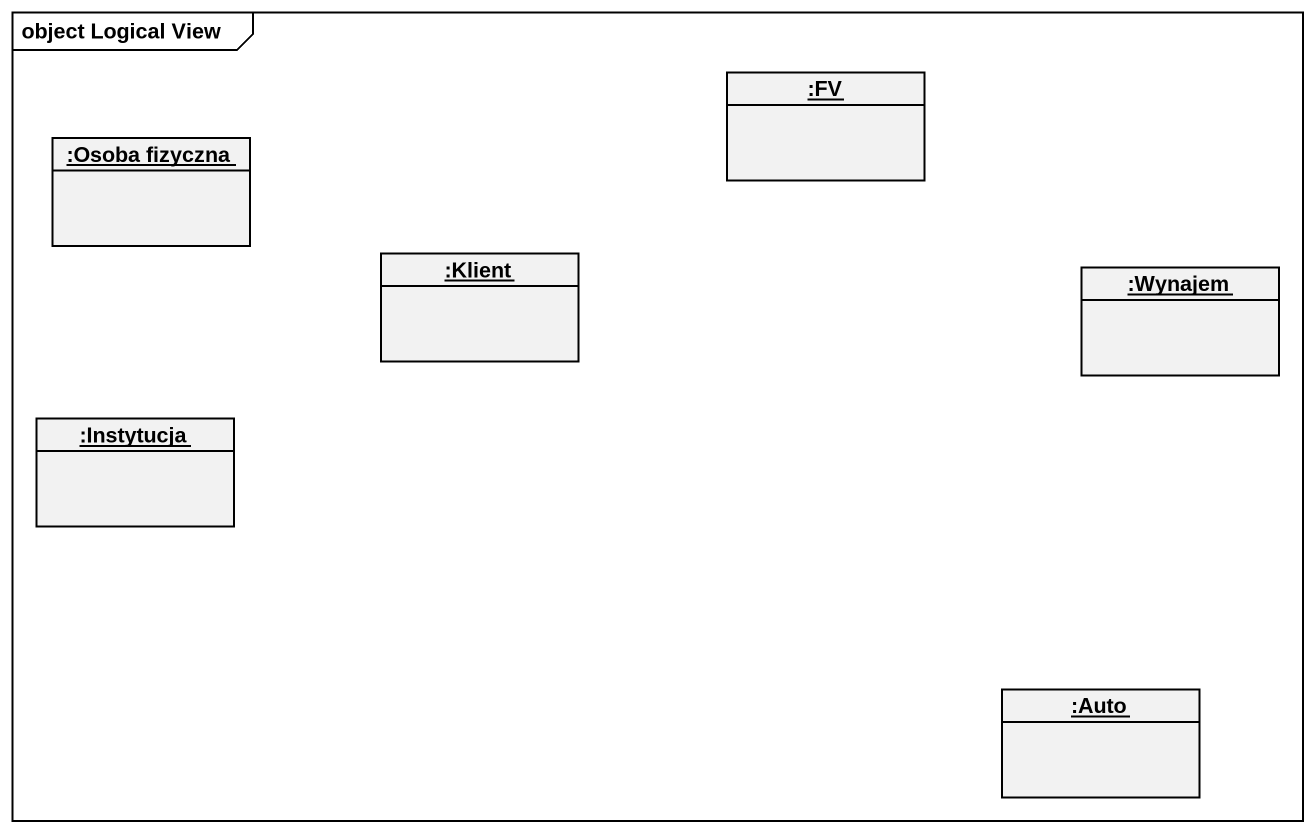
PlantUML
@startuml
mainframe object Logical View
hide circle
hide empty members
object ":FV" as FV
object ":Osoba fizyczna" as Osoba_fizyczna
object ":Klient" as Klient
object ":Wynajem" as Wynajem
object ":Instytucja" as Instytucja
object ":Auto" as Auto
@enduml
